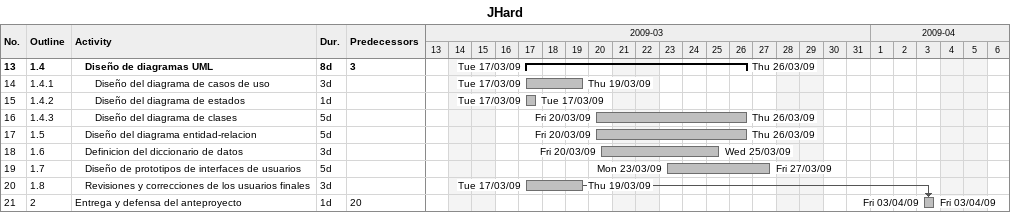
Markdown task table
JHard

| ID | WBS | Task | Duration | Start | Finish | Predecessors |
|---|---|---|---|---|---|---|
| 13 | 1.4 | **Diseño de diagramas UML** | 8d | 2009-03-17 | 2009-03-26 | 3 |
| 14 | 1.4.1 | Diseño del diagrama de casos de uso | 3d | 2009-03-17 | 2009-03-19 |  |
| 15 | 1.4.2 | Diseño del diagrama de estados | 1d | 2009-03-17 | 2009-03-17 |  |
| 16 | 1.4.3 | Diseño del diagrama de clases | 5d | 2009-03-20 | 2009-03-26 |  |
| 17 | 1.5 | Diseño del diagrama entidad-relacion | 5d | 2009-03-20 | 2009-03-26 |  |
| 18 | 1.6 | Definicion del diccionario de datos | 3d | 2009-03-20 | 2009-03-25 |  |
| 19 | 1.7 | Diseño de prototipos de interfaces de usuarios | 5d | 2009-03-23 | 2009-03-27 |  |
| 20 | 1.8 | Revisiones y correcciones de los usuarios finales | 3d | 2009-03-17 | 2009-03-19 |  |
| 21 | 2 | Entrega y defensa del anteproyecto | 1d | 2009-04-03 | 2009-04-03 | 20 |
